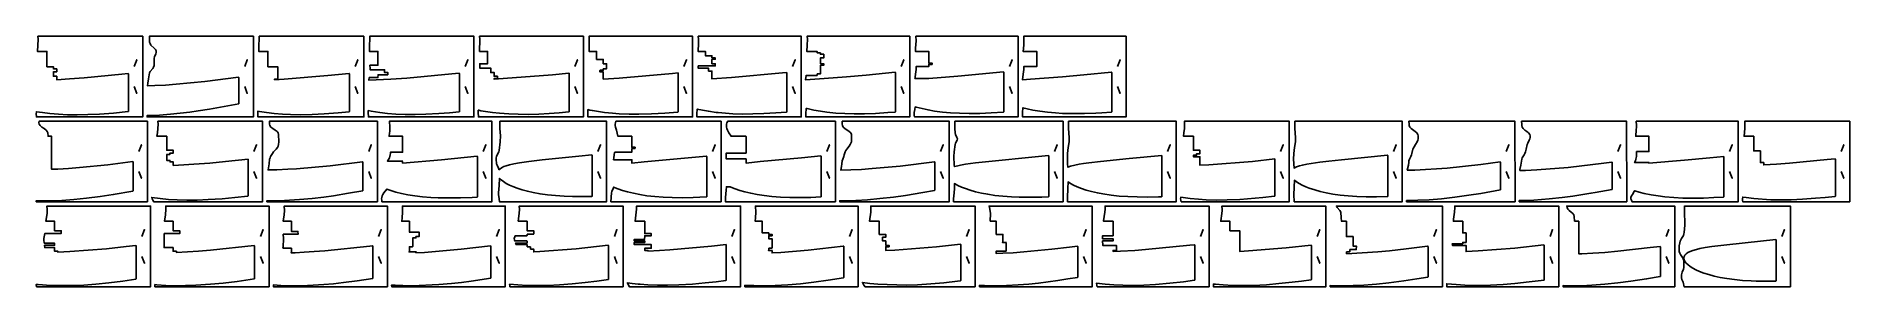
# Model space of a CAD drawing. Header units: metres. Extents: x 6 to 2483, y 6 to 348.
import ezdxf

# ---------------------------------------------------------------- set-up
doc = ezdxf.new("R2010")
doc.units = ezdxf.units.M

msp = doc.modelspace()

# ---------------------------------------------------------------- linework, layer by layer
at = {"layer": 'CUT'}
for points in [[(92.454, 241.787), (76.242, 240.992), (61.774, 240.722), (48.411, 240.902), (36.092, 241.49), (24.64, 242.449), (14.368, 243.73), (6.026, 245.052), (5.925, 241.999), (6.048, 237.996), (6.123, 237.925), (151.425, 237.962), (151.398, 348.065), (8.253, 348.038), (8.354, 344.003), (7.403, 327.437), (20.416, 327.425), (20.413, 306.497), (20.488, 306.425), (29.371, 306.425), (29.386, 303.5), (29.461, 303.425), (33.898, 303.425), (33.869, 299.575), (29.494, 299.575), (29.419, 299.504), (29.392, 293.438), (33.92, 293.425), (33.929, 288.689), (51.33, 289.691), (71.234, 291.16), (122.732, 296.079), (131.514, 296.975), (131.785, 296.576), (131.772, 245.485), (131.405, 245.167), (111.306, 243.186)], [(215.754, 244.446), (202.416, 242.847), (189.066, 241.52), (174.256, 240.453), (158.937, 239.839), (157.295, 239.784), (157.295, 238), (157.37, 237.925), (302.439, 237.962), (302.412, 348.065), (160.38, 348.038), (160.584, 341.994), (160.742, 339.98), (161.297, 337.96), (162.578, 335.946), (166.957, 331.943), (168.688, 329.962), (169.54, 327.983), (169.617, 326.008), (169.132, 324.024), (167.532, 320.019), (166.995, 318.006), (166.845, 315.996), (166.757, 308.012), (166.183, 306.03), (164.991, 304.045), (161.361, 300.029), (160.526, 298.013), (159.268, 290.014), (158.166, 284.01), (157.752, 280.512), (157.829, 280.43), (167.767, 280.751), (182.264, 281.455), (197.181, 282.463), (236.114, 286.242), (282.308, 292.156), (282.799, 291.731), (282.799, 255.987), (282.45, 255.558), (242.439, 248.369), (227.183, 246)], [(399.289, 242.101), (382.928, 241.252), (366.575, 240.927), (353.227, 241.11), (342.394, 241.603), (330.958, 242.527), (320.46, 243.77), (310.857, 245.277), (308.362, 245.736), (308.316, 241.996), (308.574, 237.994), (308.649, 237.925), (453.312, 237.962), (453.285, 348.065), (310.55, 348.038), (310.572, 344.004), (310.115, 336.002), (309.895, 327.437), (322.299, 327.425), (322.313, 306.495), (322.388, 306.425), (335.75, 306.425), (335.779, 290.003), (335.719, 289.575), (331.424, 289.575), (331.35, 289.51), (331.316, 288.756), (344.61, 289.489), (404.105, 294.269), (433.401, 297.267), (433.672, 296.868), (433.657, 245.307), (433.281, 244.993), (418.306, 243.533)], [(555.813, 242.493), (538.064, 241.528), (523.325, 241.159), (509.702, 241.243), (497.144, 241.744), (485.6, 242.617), (475.002, 243.81), (463.501, 245.626), (459.248, 246.436), (459.172, 243.998), (459.541, 237.993), (459.616, 237.925), (603.649, 237.962), (603.622, 348.065), (461.383, 348.038), (461.431, 344.003), (461.085, 336), (460.984, 327.436), (472.631, 327.425), (472.649, 308.575), (461.706, 308.538), (461.896, 303.999), (461.903, 302.436), (481.625, 302.425), (481.6, 298.439), (486.155, 298.425), (486.066, 295.575), (472.749, 295.575), (472.674, 295.509), (472.559, 291.575), (460.865, 291.575), (460.791, 291.51), (460.29, 287.936), (490.223, 289.491), (511.956, 290.937), (573.677, 296.54), (583.738, 297.566), (584.009, 297.167), (583.994, 245.165), (583.618, 244.851), (570.284, 243.609)], [(610.16, 247.032), (609.65, 247.112), (609.509, 243.999), (609.801, 237.994), (609.876, 237.925), (753.306, 237.962), (753.279, 348.065), (611.483, 348.038), (611.635, 344), (611.315, 327.437), (622.291, 327.425), (622.307, 310.575), (611.736, 310.538), (611.927, 305.999), (611.937, 304.436), (626.782, 304.425), (626.773, 299.002), (626.738, 298.44), (631.327, 298.425), (631.242, 293.44), (635.825, 293.425), (635.717, 290.575), (631.414, 290.575), (631.34, 290.51), (631.273, 289.381), (631.352, 289.306), (711.022, 295.59), (733.395, 297.865), (733.666, 297.466), (733.651, 245.023), (733.275, 244.709), (719.941, 243.556), (706.598, 242.577), (692.521, 241.804), (677.643, 241.392), (663.892, 241.431), (651.215, 241.884), (638.39, 242.837), (628.871, 243.883), (613.169, 246.432)], [(864.319, 243.153), (846.33, 242.104), (828.913, 241.628), (815.562, 241.682), (802.211, 242.194), (792.878, 242.851), (782.081, 243.985), (765.433, 246.643), (762.15, 247.281), (759.449, 247.87), (759.203, 244.001), (759.332, 237.996), (759.407, 237.925), (902.311, 237.962), (902.284, 348.065), (761.001, 348.038), (761.246, 343.997), (761.145, 336.001), (760.922, 327.437), (771.299, 327.425), (771.306, 316.496), (771.381, 316.425), (780.254, 316.425), (780.311, 310.495), (780.386, 310.425), (784.75, 310.425), (784.735, 303.575), (780.403, 303.575), (780.328, 303.507), (780.22, 301.575), (775.921, 301.575), (775.847, 301.51), (775.731, 299.441), (780.341, 299.425), (780.278, 299), (780.315, 289.567), (802.213, 290.95), (874.667, 297.408), (882.4, 298.164), (882.671, 297.765), (882.653, 244.879), (882.274, 244.574)], [(915.669, 247.121), (908.676, 248.63), (908.193, 242.001), (908.225, 237.998), (908.3, 237.925), (1050.748, 237.962), (1050.721, 348.065), (910.058, 348.038), (910.338, 343.996), (910.298, 338.002), (909.727, 327.506), (909.802, 327.425), (919.746, 327.425), (919.753, 321.435), (928.714, 321.425), (928.733, 318.5), (928.808, 318.425), (933.197, 318.425), (933.242, 316.575), (928.693, 316.538), (928.747, 310.495), (928.822, 310.425), (933.187, 310.425), (933.213, 307.575), (910.15, 307.538), (910.087, 304.437), (924.238, 304.425), (924.215, 301.004), (924.169, 300.441), (928.776, 300.425), (928.715, 300), (928.752, 289.815), (955.35, 291.61), (1025.27, 297.947), (1030.837, 298.477), (1031.108, 298.078), (1031.09, 244.826), (1030.711, 244.521), (1015.954, 243.366), (999.567, 242.41), (984.41, 241.917), (970.403, 241.871), (957.495, 242.244), (937.309, 243.802), (934.723, 244.087), (923.94, 245.604)], [(1067.905, 247.191), (1058.778, 249.199), (1057.547, 249.491), (1056.969, 242.002), (1056.946, 237.999), (1057.021, 237.925), (1198.954, 237.962), (1198.927, 348.065), (1058.811, 348.038), (1059.067, 343.996), (1058.842, 336.005), (1058.145, 327.439), (1072.46, 327.425), (1072.422, 325.438), (1076.947, 325.425), (1076.948, 323.435), (1081.431, 323.425), (1081.446, 318.575), (1076.901, 318.538), (1076.957, 310.495), (1077.032, 310.425), (1081.387, 310.425), (1081.447, 308.575), (1076.902, 308.538), (1076.921, 297.006), (1076.852, 296.575), (1072.576, 296.575), (1072.502, 296.512), (1072.421, 296), (1072.357, 294.575), (1057.487, 294.575), (1057.413, 294.511), (1056.636, 288.534), (1081.856, 290.362), (1112.312, 292.576), (1139.563, 294.916), (1178.839, 298.817), (1179.314, 298.391), (1179.296, 244.774), (1178.917, 244.469), (1169.111, 243.708), (1152.237, 242.704), (1137.277, 242.188), (1123.141, 242.104), (1110.115, 242.436), (1098.131, 243.147), (1085.498, 244.415), (1077.079, 245.58)], [(1207.339, 300.007), (1206.269, 292.016), (1205.941, 290.445), (1224.941, 290.425), (1264.731, 293.566), (1326.794, 299.448), (1327.268, 299.022), (1327.248, 244.692), (1326.865, 244.392), (1310.128, 243.368), (1294.554, 242.78), (1280.164, 242.626), (1266.901, 242.888), (1254.699, 243.535), (1243.504, 244.524), (1232.86, 245.876), (1223.928, 247.386), (1207.808, 251.099), (1206.354, 251.492), (1205.965, 248.019), (1204.979, 244.006), (1204.814, 241.993), (1205.016, 239.985), (1205.418, 237.985), (1205.492, 237.925), (1346.908, 237.962), (1346.881, 348.065), (1207.306, 348.038), (1207.553, 341.999), (1206.97, 332.006), (1206.577, 327.439), (1224.906, 327.425), (1224.91, 311.495), (1224.985, 311.425), (1229.345, 311.425), (1229.404, 309.575), (1224.85, 309.538), (1224.897, 306.575), (1207.572, 306.538), (1207.612, 304.002), (1207.527, 302.007)], [(1354.427, 300.008), (1352.794, 288.649), (1363.621, 289.555), (1407.719, 292.869), (1436.911, 295.415), (1474.572, 299.103), (1474.843, 298.704), (1474.825, 244.721), (1474.446, 244.416), (1461.111, 243.531), (1452.904, 243.043), (1437.468, 242.479), (1421.073, 242.388), (1407.722, 242.765), (1397.969, 243.336), (1386.874, 244.367), (1376.722, 245.694), (1367.144, 247.33), (1359.067, 249.081), (1353.56, 250.448), (1353.087, 244.003), (1353.04, 237.999), (1353.115, 237.925), (1494.483, 237.962), (1494.456, 348.065), (1354.689, 348.038), (1354.904, 343.996), (1354.627, 336.006), (1353.817, 327.439), (1372.488, 327.425), (1372.472, 306.575), (1354.698, 306.538), (1354.73, 304.003), (1354.632, 302.008)], [(139.551, 306.752), (143.169, 315.914)], [(290.565, 306.752), (294.183, 315.914)], [(441.438, 306.752), (445.056, 315.914)], [(591.775, 306.752), (595.393, 315.914)], [(741.432, 306.752), (745.05, 315.914)], [(890.437, 306.752), (894.055, 315.914)], [(1038.874, 306.752), (1042.492, 315.914)], [(1187.08, 306.752), (1190.698, 315.914)], [(1335.034, 306.752), (1338.652, 315.914)], [(1482.609, 306.752), (1486.227, 315.914)], [(139.551, 279.248), (143.169, 270.086)], [(290.565, 279.248), (294.183, 270.086)], [(441.438, 279.248), (445.056, 270.086)], [(591.775, 279.248), (595.393, 270.086)], [(741.432, 279.248), (745.05, 270.086)], [(890.437, 279.248), (894.055, 270.086)], [(1038.874, 279.248), (1042.492, 270.086)], [(1187.08, 279.248), (1190.698, 270.086)], [(1335.034, 279.248), (1338.652, 270.086)], [(1482.609, 279.248), (1486.227, 270.086)], [(74.463, 126.8), (57.005, 125.055), (40.746, 123.94), (25.628, 123.385), (10.876, 123.361), (5.936, 123.425), (5.995, 121.996), (6.07, 121.925), (157.799, 121.962), (157.772, 232.065), (9.752, 232.075), (9.677, 232.002), (9.633, 229.986), (10.026, 227.962), (11.213, 225.944), (13.489, 223.937), (16.508, 221.937), (19.265, 219.944), (20.955, 217.963), (21.512, 215.984), (22.055, 211.494), (22.13, 211.425), (26.729, 211.425), (26.803, 166.359), (35.475, 166.727), (49.926, 167.571), (64.806, 168.693), (103.708, 172.633), (137.669, 176.859), (138.159, 176.433), (138.159, 136.76), (137.801, 136.328), (111.13, 131.84), (93.167, 129.168)], [(171.346, 216.008), (170.775, 211.441), (184.089, 211.425), (184.036, 211), (184.067, 192.435), (193.042, 192.425), (193.006, 188.575), (188.646, 188.575), (188.571, 188.505), (188.502, 186.575), (184.15, 186.575), (184.075, 186.506), (184.071, 178.435), (188.538, 178.425), (188.577, 176.435), (193.031, 176.425), (193.071, 171.535), (207.674, 172.283), (221.132, 173.146), (243.086, 174.865), (264.445, 176.892), (295.158, 180.133), (295.429, 179.734), (295.416, 130.17), (295.049, 129.852), (277.347, 127.84), (259.609, 126.179), (240.664, 124.902), (225.483, 124.312), (211.43, 124.204), (198.453, 124.54), (186.488, 125.271), (174.944, 126.419), (163.676, 128.013), (164.125, 125.97), (164.994, 123.961), (166.297, 121.925), (315.069, 121.962), (315.042, 232.065), (172.135, 232.038), (172.326, 227.999), (171.988, 222.008)], [(323.852, 174.008), (322.467, 165.579), (334.494, 165.819), (349.416, 166.426), (361.506, 167.126), (407.339, 171.243), (451.668, 176.707), (452.158, 176.281), (452.158, 137.377), (451.8, 136.945), (432.279, 133.552), (411.793, 130.304), (398.452, 128.419), (382.781, 126.519), (365.528, 124.892), (345.078, 123.676), (331.73, 123.359), (320.94, 123.386), (320.966, 121.935), (471.798, 121.962), (471.771, 232.065), (324.358, 232.075), (324.283, 232), (324.358, 227.981), (324.884, 225.954), (326.475, 223.939), (329.227, 221.937), (332.361, 219.941), (334.893, 217.948), (336.388, 215.967), (336.819, 213.991), (337.063, 204.007), (336.678, 200.01), (336.208, 198.027), (335.183, 196.039), (333.629, 194.05), (330.059, 190.046), (328.491, 188.041), (326.06, 184.031), (325.166, 182.023), (324.533, 180.01)], [(506.55, 177.425), (506.3, 177), (506.337, 174.729), (559.343, 179.34), (608.219, 184.094), (608.693, 183.668), (608.673, 128.773), (608.29, 128.473), (601.153, 128.033), (585.303, 127.396), (568.26, 127.204), (554.915, 127.469), (544.733, 127.962), (533.344, 128.899), (522.919, 130.143), (513.414, 131.642), (504.788, 133.386), (496.989, 135.31), (489.991, 137.361), (484.62, 139.235), (484.534, 139.207), (480.725, 134.042), (479.367, 132.033), (478.368, 130.019), (477.83, 128.006), (477.658, 125.997), (477.741, 123.989), (478.05, 121.989), (478.124, 121.925), (628.333, 121.962), (628.306, 232.065), (488.208, 232.038), (488.337, 229.989), (488.92, 225.993), (488.851, 218.008), (488.577, 216.013), (487.811, 211.508), (487.886, 211.425), (506.345, 211.425), (506.294, 189.575), (489.673, 189.575), (489.598, 189.501), (489.579, 188.006), (489.428, 186.007), (489.006, 184.021), (488.196, 182.035), (485.512, 177.465)], [(647.775, 171.166), (652.153, 172.434), (658.036, 173.722), (665.704, 175.101), (678.842, 176.984), (696.967, 179.092), (746.947, 184.241), (764.938, 186.024), (765.209, 185.625), (765.182, 129.538), (764.785, 129.257), (754.369, 129.05), (738.1, 129.179), (727.091, 129.555), (715.098, 130.34), (704.121, 131.444), (694.123, 132.823), (684.69, 134.505), (676.836, 136.274), (669.464, 138.253), (662.9, 140.379), (656.602, 142.796), (652.043, 144.858), (647.703, 147.153), (643.922, 149.555), (641.08, 151.78), (638.617, 154.225), (638.552, 154), (638.051, 144.004), (637.329, 133.999), (637.351, 131.991), (638.065, 125.991), (638.526, 121.991), (638.601, 121.925), (784.849, 121.962), (784.822, 232.065), (639.07, 232.075), (638.995, 232.005), (639, 221.994), (639.799, 211.994), (639.549, 204.008), (638.004, 192.014), (637.575, 190.026), (635.398, 186.028), (634.605, 184.013), (634.242, 182.002), (634.271, 177.997), (634.371, 175.989), (634.68, 173.975), (635.381, 171.967), (637.308, 167.974), (637.911, 165.814), (638.868, 166.744), (641.197, 168.354), (644.633, 169.979)], [(823.981, 196.425), (823.782, 196), (823.782, 195.017), (823.566, 194.575), (819.534, 194.533), (819.282, 194), (819.282, 190.009), (819.2, 189.575), (795.906, 189.575), (795.832, 189.514), (795.3, 186.007), (794.873, 182.008), (794.491, 179.444), (819.364, 179.425), (819.282, 179), (819.319, 174.81), (836.079, 176.404), (881.21, 180.463), (921.404, 184.39), (921.675, 183.991), (921.655, 128.813), (921.272, 128.513), (902.945, 127.717), (888.171, 127.481), (874.55, 127.65), (862.02, 128.204), (850.531, 129.106), (840.015, 130.312), (830.431, 131.804), (821.724, 133.529), (813.199, 135.606), (806.799, 137.482), (800.097, 139.788), (794.488, 142.053), (793.825, 140.03), (792.117, 136.021), (791.531, 134.009), (790.718, 122), (790.793, 121.925), (941.315, 121.962), (941.288, 232.065), (797.666, 232.028), (796.841, 230.012), (796.519, 227.996), (796.639, 225.984), (797.08, 223.978), (798.288, 219.981), (800.418, 211.483), (800.491, 211.425), (819.184, 211.425), (819.282, 210.992), (819.282, 197.017), (819.051, 196.458)], [(966.72, 137.603), (960.374, 139.751), (954.767, 141.979), (953.475, 142.575), (948.501, 142.538), (948.373, 138.005), (947.46, 128.007), (947.175, 122.001), (947.25, 121.925), (1097.411, 121.962), (1097.384, 232.065), (950.264, 232.034), (949.24, 230.015), (948.837, 228.003), (948.856, 223.987), (949.204, 221.977), (949.861, 219.97), (951.806, 215.958), (954.938, 211.425), (975.118, 211.425), (975.378, 210.979), (975.358, 188.575), (948.27, 188.575), (948.195, 188.503), (948.299, 180.499), (948.374, 180.425), (975.362, 180.425), (975.401, 174.881), (994.546, 176.817), (1051.028, 182.11), (1077.5, 184.717), (1077.771, 184.318), (1077.747, 128.893), (1077.356, 128.602), (1063.702, 128.037), (1048.799, 127.779), (1035.06, 127.923), (1022.421, 128.445), (1010.631, 129.336), (1000.228, 130.514), (990.557, 131.986), (981.775, 133.673), (973.846, 135.562)], [(1105.648, 170.015), (1104.7, 165.356), (1104.776, 165.268), (1118.649, 165.63), (1132.902, 166.273), (1147.593, 167.206), (1186.049, 170.765), (1232.815, 176.554), (1233.305, 176.128), (1233.305, 137.994), (1232.947, 137.562), (1216.924, 134.68), (1192.94, 130.773), (1176.521, 128.433), (1158.251, 126.271), (1141.2, 124.728), (1125.311, 123.793), (1110.541, 123.426), (1103.387, 123.468), (1103.312, 123.395), (1103.306, 121.936), (1252.945, 121.962), (1252.918, 232.065), (1106.673, 232.038), (1106.737, 227.991), (1106.991, 225.965), (1108.073, 223.944), (1110.337, 221.937), (1116.227, 217.94), (1118.27, 215.957), (1119.138, 213.981), (1119.154, 204.013), (1118.642, 202.026), (1117.627, 200.04), (1116.384, 198.046), (1113.196, 194.043), (1111.8, 192.034), (1110.781, 190.026), (1109.432, 186.022), (1108.79, 184.022), (1107.322, 180.018), (1106.821, 178.008), (1106.376, 174.012)], [(1268.214, 172.041), (1275.204, 173.349), (1288.829, 175.176), (1302.477, 176.687), (1374.932, 183.722), (1388.462, 185.044), (1388.733, 184.645), (1388.709, 129.03), (1388.318, 128.739), (1379.326, 128.366), (1364.296, 128.09), (1348.288, 128.282), (1337.698, 128.71), (1326.004, 129.564), (1315.304, 130.731), (1305.55, 132.168), (1296.695, 133.839), (1288.695, 135.722), (1281.505, 137.725), (1275.107, 139.89), (1269.456, 142.096), (1264.522, 144.386), (1259.831, 146.94), (1259.851, 140.003), (1259.504, 134.007), (1258.853, 126.002), (1258.836, 121.999), (1258.911, 121.925), (1408.373, 121.962), (1408.346, 232.065), (1260.699, 232.075), (1260.624, 232.009), (1260.354, 221.994), (1260.864, 215.985), (1261.286, 213.967), (1263.391, 209.973), (1263.995, 207.992), (1263.729, 206.023), (1261.434, 202.022), (1260.832, 200.01), (1259.468, 190.006), (1259.289, 183.997), (1259.776, 171.995), (1259.967, 169.998), (1264.64, 171.29)], [(1418.589, 146.812), (1415.069, 149.032), (1414.943, 140.003), (1414.25, 128.001), (1414.417, 121.995), (1414.492, 121.925), (1563.001, 121.962), (1562.974, 232.065), (1415.888, 232.075), (1415.813, 232.008), (1415.609, 221.994), (1416.703, 209.993), (1416.621, 204.005), (1415.502, 196.012), (1414.367, 188.008), (1414.236, 183.998), (1414.54, 173.994), (1415.018, 169.161), (1418.683, 170.465), (1430.34, 173.186), (1436.204, 174.136), (1443.332, 175.156), (1459.505, 177.08), (1498.77, 181.001), (1543.09, 185.371), (1543.361, 184.972), (1543.337, 129.167), (1542.946, 128.876), (1538.614, 128.697), (1523.455, 128.408), (1509.48, 128.509), (1496.631, 128.986), (1484.837, 129.813), (1474.046, 130.949), (1462.857, 132.605), (1455.278, 134.035), (1447.209, 135.882), (1439.965, 137.899), (1433.505, 140.03), (1427.806, 142.254), (1422.733, 144.558)], [(1573.449, 216.007), (1572.939, 211.44), (1586.291, 211.425), (1586.285, 192.435), (1595.246, 192.425), (1595.213, 187.575), (1590.861, 187.575), (1590.786, 187.503), (1590.711, 185.575), (1586.361, 185.575), (1586.286, 185.506), (1586.248, 183.438), (1595.274, 183.425), (1595.282, 171.854), (1607.464, 172.466), (1666.862, 177.211), (1697.369, 180.413), (1697.64, 180.014), (1697.627, 129.942), (1697.26, 129.624), (1681.299, 127.865), (1649.633, 125.286), (1632.497, 124.519), (1617.204, 124.36), (1603.853, 124.694), (1593.119, 125.326), (1582.005, 126.379), (1569.149, 128.184), (1569.044, 128.007), (1568.861, 125.993), (1569.04, 123.978), (1569.644, 121.978), (1569.716, 121.925), (1717.28, 121.962), (1717.253, 232.065), (1574.062, 232.038), (1574.304, 227.997), (1574.042, 222.007)], [(1730.706, 146.968), (1727.091, 149.296), (1724.365, 151.38), (1723.526, 132.001), (1724.037, 121.992), (1724.112, 121.925), (1871.503, 121.962), (1871.476, 232.065), (1724.963, 232.075), (1724.888, 232.007), (1724.82, 221.994), (1725.847, 209.994), (1725.68, 204.006), (1724.562, 196.012), (1723.37, 188.006), (1723.175, 179.999), (1723.915, 167.947), (1724.033, 167.893), (1727.209, 169.488), (1731.32, 170.931), (1735.127, 172.033), (1741.471, 173.401), (1759.07, 176.087), (1771.39, 177.572), (1788.745, 179.435), (1851.592, 185.698), (1851.863, 185.299), (1851.837, 129.301), (1851.439, 129.02), (1836.49, 128.725), (1822.396, 128.809), (1809.438, 129.263), (1797.544, 130.062), (1786.66, 131.185), (1776.746, 132.594), (1767.734, 134.231), (1759.604, 136.062), (1752.293, 138.076), (1744.616, 140.623), (1740.031, 142.413), (1735.017, 144.681)], [(1880.565, 176.008), (1879.932, 172.013), (1878.495, 165.065), (1878.571, 164.978), (1888.818, 165.242), (1932.87, 167.972), (1978.791, 172.932), (2005.439, 176.402), (2005.936, 175.978), (2005.936, 138.614), (2005.587, 138.185), (1978.908, 133.447), (1962.572, 130.811), (1943.259, 128.102), (1925.2, 126.027), (1908.35, 124.615), (1877.47, 123.512), (1877.395, 123.439), (1877.399, 121.936), (2025.576, 121.962), (2025.549, 232.065), (1880.724, 232.038), (1880.819, 227.99), (1881.092, 225.97), (1881.961, 223.95), (1883.761, 221.94), (1889.298, 217.938), (1891.616, 215.95), (1892.834, 213.973), (1893.168, 211.993), (1893.211, 210), (1893.145, 208.008), (1892.807, 206.022), (1891.956, 204.033), (1889.49, 200.036), (1886.136, 194.027), (1885.368, 192.017), (1884.51, 188.019), (1883.996, 186.019), (1883.228, 184.027), (1881.302, 180.019), (1880.789, 178.008)], [(2040.314, 192.014), (2039.904, 190.025), (2039.209, 188.029), (2038.089, 186.044), (2035.301, 182.021), (2034.706, 180.01), (2033.513, 172.014), (2032.35, 166.01), (2032.221, 164.718), (2039.858, 164.889), (2055.343, 165.564), (2098.411, 168.987), (2146.936, 174.794), (2157.963, 176.28), (2158.455, 175.855), (2158.455, 139.302), (2158.107, 138.872), (2134.907, 134.636), (2129.328, 133.651), (2104.756, 129.791), (2089.883, 127.786), (2072.042, 125.845), (2051.382, 124.289), (2038.036, 123.737), (2031.446, 123.624), (2031.444, 122), (2031.519, 121.925), (2178.095, 121.962), (2178.068, 232.065), (2034.66, 232.038), (2034.801, 227.992), (2035.008, 225.98), (2035.572, 223.961), (2036.808, 221.946), (2038.894, 219.94), (2041.563, 217.941), (2044.06, 215.946), (2045.641, 213.962), (2046.295, 211.987), (2046.346, 210.004), (2045.94, 208.024), (2045.1, 206.036), (2042.929, 202.026), (2042.18, 200.017), (2040.692, 194.014)], [(2208.729, 175.425), (2208.456, 175), (2208.493, 174.587), (2257.085, 178.622), (2291.47, 181.863), (2310.578, 183.744), (2310.849, 183.345), (2310.829, 128.732), (2310.446, 128.432), (2297.108, 127.639), (2282.796, 127.08), (2268.277, 126.896), (2254.896, 127.124), (2242.585, 127.733), (2230.371, 128.797), (2220.961, 129.974), (2211.539, 131.514), (2202.089, 133.479), (2195.259, 135.207), (2189.075, 137.039), (2188.987, 137.002), (2188.477, 136.035), (2185.825, 132.038), (2184.647, 130.024), (2183.977, 128.001), (2183.958, 125.979), (2184.534, 123.968), (2185.535, 121.925), (2330.489, 121.962), (2330.462, 232.065), (2191.07, 232.038), (2191.32, 225.997), (2191.07, 218.005), (2190.784, 214.005), (2190.459, 211.443), (2208.533, 211.425), (2208.456, 211), (2208.475, 190.575), (2191.561, 190.538), (2191.573, 188.003), (2191.298, 184.007), (2190.798, 180.019), (2190.279, 178.027), (2188.862, 175.468)], [(2351.747, 211.425), (2351.747, 191.435), (2360.714, 191.425), (2360.737, 175.435), (2365.224, 175.425), (2365.256, 172.386), (2382.65, 173.365), (2400.29, 174.651), (2451.868, 179.547), (2462.834, 180.694), (2463.105, 180.295), (2463.092, 129.714), (2462.725, 129.396), (2449.388, 127.974), (2436.044, 126.722), (2418.247, 125.46), (2402.762, 124.755), (2388.434, 124.535), (2375.199, 124.767), (2351.775, 126.407), (2341.477, 127.708), (2336.702, 128.477), (2336.395, 126.002), (2336.35, 123.991), (2336.583, 121.991), (2336.657, 121.925), (2482.745, 121.962), (2482.718, 232.065), (2339.414, 232.038), (2339.626, 227.998), (2339.354, 222.006), (2338.444, 211.439)], [(145.925, 190.752), (149.543, 199.914)], [(303.195, 190.752), (306.813, 199.914)], [(459.924, 190.752), (463.542, 199.914)], [(616.459, 190.752), (620.077, 199.914)], [(772.975, 190.752), (776.593, 199.914)], [(929.441, 190.752), (933.059, 199.914)], [(1085.537, 190.752), (1089.155, 199.914)], [(1241.071, 190.752), (1244.689, 199.914)], [(1396.499, 190.752), (1400.117, 199.914)], [(1551.127, 190.752), (1554.745, 199.914)], [(1705.406, 190.752), (1709.024, 199.914)], [(1859.629, 190.752), (1863.247, 199.914)], [(2013.702, 190.752), (2017.32, 199.914)], [(2166.221, 190.752), (2169.839, 199.914)], [(2318.615, 190.752), (2322.233, 199.914)], [(2470.871, 190.752), (2474.489, 199.914)], [(145.925, 163.248), (149.543, 154.086)], [(303.195, 163.248), (306.813, 154.086)], [(459.924, 163.248), (463.542, 154.086)], [(616.459, 163.248), (620.077, 154.086)], [(772.975, 163.248), (776.593, 154.086)], [(929.441, 163.248), (933.059, 154.086)], [(1085.537, 163.248), (1089.155, 154.086)], [(1241.071, 163.248), (1244.689, 154.086)], [(1396.499, 163.248), (1400.117, 154.086)], [(1551.127, 163.248), (1554.745, 154.086)], [(1705.406, 163.248), (1709.024, 154.086)], [(1859.629, 163.248), (1863.247, 154.086)], [(2013.702, 163.248), (2017.32, 154.086)], [(2166.221, 163.248), (2169.839, 154.086)], [(2318.615, 163.248), (2322.233, 154.086)], [(2470.871, 163.248), (2474.489, 154.086)], [(105.029, 11.324), (87.265, 9.512), (70.751, 8.286), (54.7, 7.588), (38.81, 7.397), (25.732, 7.724), (8.572, 8.919), (5.94, 9.161), (6.238, 5.993), (6.313, 5.925), (162.006, 5.962), (161.979, 116.065), (20.538, 116.038), (20.842, 111.996), (20.601, 106.007), (19.114, 95.44), (31.025, 95.425), (30.973, 95), (30.963, 82.439), (40.008, 82.425), (39.973, 79.009), (39.889, 78.575), (17.546, 78.575), (17.472, 78.514), (16.49, 74.01), (16.232, 72), (16.234, 69.991), (16.885, 65.489), (16.959, 65.425), (30.909, 65.425), (30.973, 64.996), (31.011, 62.575), (17.253, 62.538), (17.425, 59.496), (17.5, 59.425), (30.95, 59.425), (30.994, 54.435), (35.489, 54.425), (35.52, 53.059), (51.801, 53.839), (101.896, 57.898), (128.558, 60.839), (141.882, 62.417), (142.366, 61.99), (142.355, 16.597), (141.992, 16.266), (124.094, 13.706)], [(197.422, 54.425), (197.318, 54), (197.355, 52.731), (212.28, 53.435), (227.43, 54.411), (243.752, 55.719), (303.725, 62.196), (304.211, 61.77), (304.201, 17.037), (303.846, 16.703), (280.263, 13.296), (261.396, 10.978), (243.823, 9.246), (223.807, 7.903), (209.835, 7.409), (195.848, 7.347), (182.905, 7.736), (170.408, 8.579), (167.881, 8.81), (168.024, 5.997), (168.099, 5.925), (323.851, 5.962), (323.824, 116.065), (182.686, 116.038), (182.885, 111.997), (182.456, 104.008), (181.222, 95.441), (192.873, 95.425), (192.818, 95), (192.858, 82.435), (201.815, 82.425), (201.821, 78.575), (180.722, 78.538), (180.586, 59.436), (192.832, 59.425), (192.818, 55.01), (192.716, 54.446)], [(354.466, 95.425), (354.411, 95), (354.435, 81.496), (354.51, 81.425), (363.39, 81.425), (363.425, 77.575), (343.324, 77.538), (343.372, 72.002), (342.947, 60.006), (342.863, 58.438), (354.444, 58.425), (354.411, 53.033), (353.876, 52.483), (353.949, 52.425), (359.582, 52.425), (372.02, 53.008), (385.347, 53.832), (400.058, 54.965), (461.67, 61.538), (465.318, 61.987), (465.804, 61.561), (465.794, 17.506), (465.439, 17.172), (444.068, 14), (425.431, 11.573), (412.077, 10.097), (398.74, 8.874), (383.959, 7.9), (368.254, 7.37), (339.837, 7.808), (329.724, 8.48), (329.833, 5.997), (329.908, 5.925), (485.444, 5.962), (485.417, 116.065), (344.58, 116.038), (344.756, 110), (344.44, 104.007), (343.29, 95.441)], [(525.063, 53.425), (524.522, 53), (524.559, 52.293), (536.265, 52.888), (586.444, 57.108), (626.429, 61.778), (626.915, 61.352), (626.904, 17.975), (626.549, 17.642), (599.882, 13.643), (586.539, 11.884), (573.146, 10.321), (555.945, 8.754), (519.819, 7.255), (506.471, 7.424), (496.287, 7.88), (491.317, 8.203), (491.375, 5.998), (491.45, 5.925), (646.555, 5.962), (646.528, 116.065), (505.97, 116.038), (506.319, 108), (505.75, 100.008), (505.172, 95.441), (515.575, 95.425), (515.522, 95), (515.551, 80.496), (515.626, 80.425), (528.997, 80.425), (529.021, 74.575), (524.598, 74.575), (524.523, 74.501), (524.506, 72.575), (520.049, 72.538), (520.022, 61.003), (519.962, 60.575), (515.667, 60.575), (515.593, 60.51), (515.522, 60), (515.522, 54.039), (514.822, 53.493), (514.897, 53.425)], [(676.444, 65.575), (660.518, 65.538), (661.155, 63.484), (661.228, 63.425), (676.204, 63.425), (676.296, 62.993), (676.297, 60.991), (676.359, 60.491), (676.433, 60.425), (680.743, 60.425), (680.797, 57.988), (680.876, 57.488), (680.95, 57.425), (685.228, 57.425), (685.296, 56.994), (685.333, 53.59), (693.905, 53.97), (743.105, 57.777), (787.205, 62.652), (787.689, 62.225), (787.678, 16.205), (787.315, 15.874), (771.558, 13.667), (755.827, 11.687), (737.877, 9.81), (720.618, 8.458), (704.456, 7.703), (688.932, 7.465), (675.716, 7.726), (663.508, 8.402), (652.43, 9.379), (652.682, 7.988), (652.772, 5.997), (652.847, 5.925), (807.329, 5.962), (807.302, 116.065), (665.595, 116.038), (665.937, 111.995), (665.639, 106.008), (664.168, 95.508), (664.243, 95.425), (676.34, 95.425), (676.277, 82.439), (685.338, 82.425), (685.296, 78.02), (685.042, 77.575), (676.591, 77.537), (676.296, 77), (676.296, 76.018), (676.071, 75.575), (660.1, 75.534), (659.333, 74.02), (658.787, 71.997), (658.877, 69.978), (659.338, 68.478), (659.41, 68.425), (676.161, 68.425), (676.296, 67.988), (676.3, 65.975)], [(827.808, 9.501), (819.719, 10.425), (813.206, 11.322), (813.806, 9.966), (815.963, 5.963), (967.915, 5.962), (967.888, 116.065), (825.719, 116.038), (825.724, 112.006), (825.344, 108.009), (823.77, 95.507), (823.845, 95.425), (836.921, 95.425), (836.892, 78.437), (845.905, 78.425), (845.857, 75.575), (836.986, 75.575), (836.911, 75.504), (836.865, 70.575), (822.666, 70.575), (822.591, 70.502), (822.596, 68.436), (836.887, 68.425), (836.887, 66.575), (822.578, 66.538), (822.635, 63.498), (822.71, 63.425), (845.87, 63.425), (845.894, 58.575), (836.88, 58.538), (836.914, 55.435), (841.387, 55.425), (841.422, 54.686), (857.271, 55.439), (871.094, 56.288), (928.135, 61.444), (948.004, 63.609), (948.275, 63.21), (948.264, 14.781), (947.896, 14.454), (934.564, 12.787), (919.617, 11.119), (902.227, 9.563), (883.609, 8.417), (867.849, 7.926), (854.499, 7.95), (841.146, 8.454), (830.507, 9.237)], [(1011.265, 55.425), (1010.856, 55), (1010.893, 52.197), (1022.853, 52.885), (1060.204, 56.028), (1108.149, 61.555), (1108.749, 61.143), (1108.749, 18.546), (1108.266, 18.093), (1087.337, 14.83), (1067.762, 12.125), (1049.504, 10.038), (1032.492, 8.542), (1015.001, 7.555), (999.515, 7.234), (985.981, 7.392), (973.788, 7.92), (973.821, 5.998), (973.896, 5.925), (1128.389, 5.962), (1128.362, 116.065), (988.075, 116.038), (988.72, 107.995), (988.454, 100.008), (987.994, 95.439), (997.404, 95.425), (997.408, 79.435), (1006.342, 79.425), (1006.356, 77.499), (1006.431, 77.425), (1010.855, 77.425), (1010.838, 75.575), (1006.45, 75.575), (1006.375, 75.5), (1006.356, 72.001), (1006.323, 71.44), (1010.909, 71.425), (1010.856, 71), (1010.856, 59.016), (1010.654, 58.575), (1006.592, 58.531), (1006.356, 58), (1006.356, 56.032), (1005.838, 55.482), (1005.911, 55.425)], [(1264.141, 13.611), (1245.254, 11.476), (1227.689, 9.857), (1209.427, 8.69), (1193.879, 8.124), (1155.269, 9.254), (1144.373, 10.384), (1134.267, 11.778), (1135.082, 9.96), (1136.347, 7.954), (1137.954, 5.925), (1288.264, 5.962), (1288.237, 116.065), (1145.729, 116.038), (1145.825, 112.003), (1145.56, 108.009), (1144.061, 95.441), (1157.282, 95.425), (1157.216, 77.5), (1157.291, 77.425), (1166.246, 77.425), (1166.203, 73.575), (1161.838, 73.575), (1161.763, 73.505), (1161.739, 68.437), (1166.253, 68.425), (1166.274, 62.435), (1170.725, 62.425), (1170.74, 60.575), (1166.23, 60.538), (1166.264, 55.217), (1178.547, 55.82), (1235.392, 60.367), (1268.145, 63.895), (1268.624, 63.469), (1268.613, 14.469), (1268.245, 14.142)], [(1331.022, 66.425), (1330.545, 66), (1330.545, 55.005), (1330.456, 54.575), (1317.223, 54.575), (1317.15, 54.515), (1317.045, 54), (1317.081, 51.295), (1325.966, 51.649), (1340.155, 52.432), (1354.792, 53.481), (1393.175, 57.2), (1417.321, 60.053), (1427.95, 61.388), (1428.438, 60.962), (1428.429, 18.995), (1428.076, 18.658), (1414.745, 16.493), (1401.129, 14.39), (1374.738, 10.951), (1361.382, 9.537), (1346.892, 8.343), (1331.25, 7.523), (1316.729, 7.235), (1308.001, 7.293), (1300.87, 7.47), (1294.137, 7.743), (1294.206, 5.996), (1294.281, 5.925), (1448.078, 5.962), (1448.051, 116.065), (1307.233, 116.038), (1307.973, 113.979), (1308.409, 111.986), (1309.065, 105.994), (1308.847, 95.505), (1308.922, 95.425), (1317.071, 95.425), (1317.054, 77.437), (1326.066, 77.425), (1326.045, 67.035), (1325.433, 66.488), (1325.507, 66.425)], [(1572.661, 12.821), (1554.15, 10.777), (1534.362, 9.095), (1518.474, 8.2), (1503.744, 7.793), (1490.107, 7.864), (1477.511, 8.367), (1465.906, 9.249), (1453.955, 10.612), (1454.631, 7.986), (1455.009, 5.986), (1455.083, 5.925), (1607.735, 5.962), (1607.708, 116.065), (1465.669, 116.038), (1465.726, 113.999), (1465.678, 112.006), (1465.277, 108.011), (1463.736, 96.005), (1463.735, 95.438), (1476.731, 95.425), (1476.674, 75.575), (1462.44, 75.575), (1462.365, 75.505), (1462.19, 71.5), (1462.265, 71.425), (1476.702, 71.425), (1476.715, 68.575), (1462.245, 68.538), (1462.503, 62.496), (1462.578, 62.425), (1481.183, 62.425), (1481.198, 55.575), (1476.715, 55.538), (1476.741, 54.217), (1486.77, 54.605), (1506.12, 55.641), (1520.975, 56.683), (1581.455, 62.674), (1587.824, 63.35), (1588.095, 62.951), (1588.084, 15.092), (1587.716, 14.765)], [(1721.203, 12.051), (1703.063, 10.119), (1686.203, 8.744), (1668.067, 7.815), (1653.631, 7.533), (1640.276, 7.728), (1627.126, 8.411), (1616.571, 9.354), (1613.61, 9.655), (1613.737, 7.997), (1613.663, 5.937), (1767.228, 5.962), (1767.201, 116.065), (1625.293, 116.038), (1625.548, 111.998), (1625.508, 110.006), (1625.125, 106.011), (1623.777, 96.006), (1623.766, 95.439), (1636.231, 95.425), (1636.195, 83.001), (1636.165, 82.44), (1649.746, 82.425), (1649.695, 82), (1649.72, 54.121), (1661.708, 54.763), (1712.935, 59.063), (1747.104, 62.887), (1747.588, 62.46), (1747.577, 15.813), (1747.214, 15.482), (1733.884, 13.664)], [(1804.456, 74.425), (1804.381, 74), (1804.368, 61.439), (1808.918, 61.425), (1808.84, 56.575), (1800.004, 56.575), (1799.929, 56.507), (1799.832, 53.575), (1795.513, 53.575), (1795.438, 53.508), (1795.381, 51.047), (1795.459, 50.972), (1838.259, 53.615), (1854.341, 55.115), (1877.122, 57.611), (1906.286, 61.207), (1906.774, 60.781), (1906.765, 19.539), (1906.412, 19.202), (1891.343, 16.693), (1873.572, 13.973), (1853.062, 11.262), (1836.575, 9.504), (1813.04, 7.811), (1804.473, 7.451), (1788.877, 7.24), (1773.1, 7.568), (1773.213, 5.994), (1773.288, 5.925), (1926.414, 5.962), (1926.387, 116.065), (1781.639, 116.038), (1782.673, 113.951), (1786.304, 109.952), (1787.572, 107.974), (1788.344, 99.997), (1788.461, 95.499), (1788.536, 95.425), (1795.377, 95.425), (1795.381, 75.007), (1795.317, 74.443)], [(1958.843, 66.575), (1954.1, 66.538), (1954.228, 65.991), (1954.289, 64.575), (1939.917, 64.538), (1940.046, 62.497), (1940.121, 62.425), (1958.709, 62.425), (1958.765, 54.038), (1975.237, 54.821), (2025.157, 58.743), (2065.141, 63.121), (2065.621, 62.695), (2065.61, 15.421), (2065.247, 15.09), (2044.712, 12.437), (2025.232, 10.33), (2009.348, 8.996), (1992.294, 8.056), (1971.856, 7.667), (1962.973, 7.794), (1945.164, 8.752), (1939.019, 9.301), (1932.289, 10.031), (1932.394, 7.999), (1932.316, 5.937), (2085.261, 5.962), (2085.234, 116.065), (1943.216, 116.038), (1943.325, 113.996), (1943.017, 108.008), (1941.661, 98.007), (1941.469, 95.438), (1954.256, 95.425), (1954.228, 80.008), (1954.203, 79.44), (1958.774, 79.425), (1958.731, 66.98)], [(2166.145, 11.105), (2148.489, 9.276), (2130.423, 7.952), (2116.745, 7.383), (2101.307, 7.282), (2091.132, 7.485), (2091.248, 5.993), (2091.323, 5.925), (2243.803, 5.962), (2243.776, 116.065), (2096.353, 116.038), (2096.605, 113.965), (2097.657, 111.947), (2099.648, 109.94), (2102.291, 107.94), (2104.715, 105.948), (2106.059, 103.972), (2106.384, 101.992), (2107.018, 95.495), (2107.093, 95.425), (2112.741, 95.425), (2112.807, 50.669), (2117.056, 50.8), (2131.99, 51.585), (2148.418, 52.752), (2166.058, 54.315), (2210.351, 59.328), (2223.675, 61.026), (2224.163, 60.6), (2224.154, 20.084), (2223.801, 19.747), (2205.304, 16.633), (2183.793, 13.381)], [(2401.767, 5.962), (2401.74, 116.065), (2257.075, 116.075), (2257, 116.006), (2257.007, 103.995), (2257.57, 95.996), (2257.399, 90.008), (2256.413, 80.008), (2256.193, 78.014), (2255.524, 76.032), (2253.14, 72.038), (2251.966, 70.031), (2251.063, 68.021), (2250.473, 66.012), (2249.939, 62.006), (2249.663, 57.999), (2249.68, 55.99), (2249.964, 53.977), (2250.607, 51.966), (2251.625, 49.96), (2254.234, 45.959), (2255.327, 43.97), (2256.02, 41.98), (2256.307, 39.996), (2256.267, 32.007), (2255.842, 30.023), (2254.068, 26.026), (2253.341, 24.012), (2253.018, 22.001), (2253.122, 17.984), (2253.553, 15.974), (2255.119, 11.975), (2255.84, 9.975), (2256.256, 7.994), (2256.417, 5.994), (2256.492, 5.925)], [(150.132, 74.752), (153.75, 83.914)], [(311.977, 74.752), (315.595, 83.914)], [(473.57, 74.752), (477.188, 83.914)], [(634.681, 74.752), (638.299, 83.914)], [(795.455, 74.752), (799.073, 83.914)], [(956.041, 74.752), (959.659, 83.914)], [(1116.515, 74.752), (1120.133, 83.914)], [(1276.39, 74.752), (1280.008, 83.914)], [(1436.204, 74.752), (1439.822, 83.914)], [(1595.861, 74.752), (1599.479, 83.914)], [(1755.354, 74.752), (1758.972, 83.914)], [(1914.54, 74.752), (1918.158, 83.914)], [(2073.387, 74.752), (2077.005, 83.914)], [(2231.929, 74.752), (2235.547, 83.914)], [(2389.893, 74.752), (2393.511, 83.914)], [(2268.337, 55.556), (2273.337, 56.966), (2277.838, 58.025), (2285.172, 59.384), (2294.286, 60.773), (2310.756, 62.901), (2339.876, 66.075), (2381.856, 70.35), (2382.127, 69.951), (2382.1, 13.775), (2381.703, 13.494), (2368.366, 13.4), (2355.018, 13.629), (2348.314, 13.858), (2336.221, 14.624), (2325.153, 15.702), (2314.961, 17.072), (2305.916, 18.673), (2297.641, 20.485), (2290.213, 22.456), (2283.588, 24.574), (2277.745, 26.77), (2272.642, 29.035), (2268.265, 31.35), (2264.588, 33.66), (2261.402, 36.141), (2259.256, 38.279), (2257.583, 40.584), (2256.58, 42.872), (2256.258, 45.131), (2256.625, 47.283), (2257.665, 49.255), (2259.358, 51.041), (2261.699, 52.665), (2264.7, 54.182)], [(150.132, 47.248), (153.75, 38.086)], [(311.977, 47.248), (315.595, 38.086)], [(473.57, 47.248), (477.188, 38.086)], [(634.681, 47.248), (638.299, 38.086)], [(795.455, 47.248), (799.073, 38.086)], [(956.041, 47.248), (959.659, 38.086)], [(1116.515, 47.248), (1120.133, 38.086)], [(1276.39, 47.248), (1280.008, 38.086)], [(1436.204, 47.248), (1439.822, 38.086)], [(1595.861, 47.248), (1599.479, 38.086)], [(1755.354, 47.248), (1758.972, 38.086)], [(1914.54, 47.248), (1918.158, 38.086)], [(2073.387, 47.248), (2077.005, 38.086)], [(2231.929, 47.248), (2235.547, 38.086)], [(2389.893, 47.248), (2393.511, 38.086)]]:
    msp.add_lwpolyline(points, close=True, dxfattribs=at)

doc.saveas('drawing.dxf')
